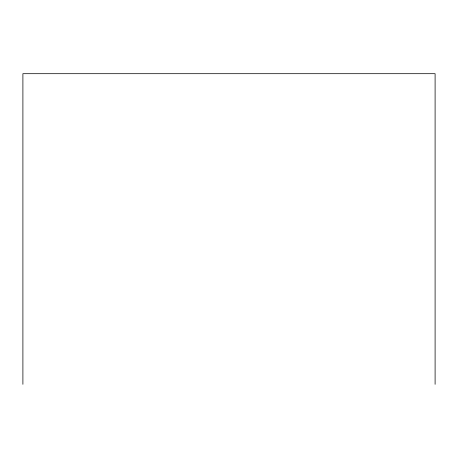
<?xml version="1.0" encoding="UTF-8"?>
<svg xmlns="http://www.w3.org/2000/svg" width="458" height="458" viewBox="0 0 458 458"><rect width="100%" height="100%" fill="white"/><g stroke="black" fill="none" stroke-linecap="round" stroke-linejoin="round"><path stroke-width="0.69" d="M435.1 384.308L435.1 73.692L22.9 73.692L22.9 384.308"/></g></svg>
